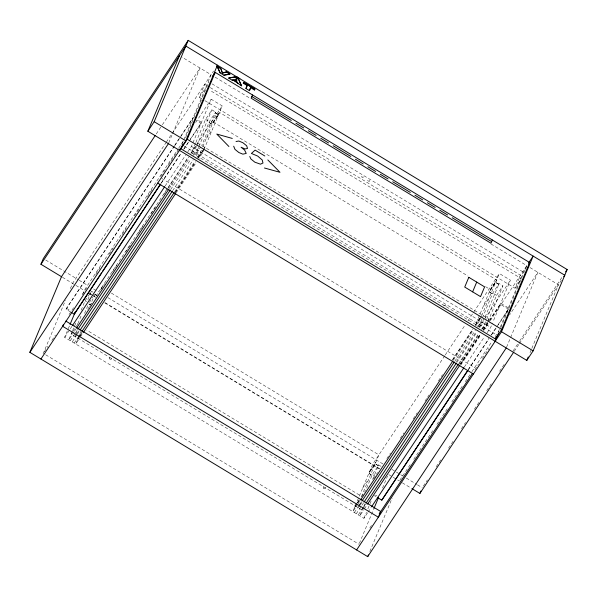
<?xml version="1.0" encoding="UTF-8"?>
<svg xmlns="http://www.w3.org/2000/svg" width="597" height="597" viewBox="0 0 597 597"><rect width="100%" height="100%" fill="white"/><g stroke="black" fill="none" stroke-linecap="round" stroke-linejoin="round"><path stroke-width="0.45" stroke-dasharray="2.98 2.24" d="M43.074 353.864L65.424 300.448M70.401 288.545L72.558 283.388L165.779 142.989M70.58 311.962L66.095 309.253L66.498 308.276L174.212 146.064M367.521 512.86L363.916 518.293L64.655 337.32L67.879 329.604M68.237 328.746L69.677 325.313M82.587 294.44L84.386 290.149L178.182 148.892M72.215 331.551L68.767 339.805L73.916 332.044M72.573 330.693L76.513 321.29M81.162 310.171L85.095 300.769L91.431 291.224L92.953 292.142M77.841 323.708L81.774 314.306M87.856 299.769L91.431 291.224M75.655 334.701L77.804 329.559M84.595 313.321L88.55 303.88L90.132 304.836A1.851 0.866 33.6 0 1 88.886 303.067M89.863 306.343L94.871 294.373M81.102 331.148L75.722 344.014L79.841 337.805M101.08 288.993L101.788 287.299M168.757 142.81L200.04 68.036L161.921 125.437M201.711 98.736L199.323 97.289L204.764 84.274L207.159 85.722M181.846 144.675L211.107 74.729L181.854 57.043M185.577 137.653L199.913 103.371M200.271 102.512L202.07 98.229M202.428 97.371L208.883 81.946M187.824 151.825L191.428 146.392L211.159 99.221L222.226 105.915L204.54 148.205M195.517 143.325L191.585 152.728L482.622 328.731L486.555 319.328M195.876 142.467L205.532 119.385L211.868 109.841L215.666 112.132A1.851 0.866 33.6 0 0 216.905 113.9A1.851 0.866 33.6 0 0 218.823 114.049L212.487 123.594A1.851 0.866 33.6 0 1 210.569 123.452A1.851 0.866 33.6 0 1 209.323 121.684L205.532 119.385M196.562 146.437L191.935 154.31M196.898 145.623L211.868 109.841M198.6 147.317L195.376 155.026L200.741 146.944M198.95 146.474L209.323 121.684L215.666 112.132L201.719 145.481M201.413 150.071L198.197 157.75L204.047 148.937M202.823 146.705L213.166 121.967L219.509 112.423L496.637 280.008L490.294 289.552L475.324 325.335L481.175 316.522M204.293 148.795L202.495 153.086L198.891 158.518M359.103 506.107L361.252 500.973M366.618 488.152L372.341 474.473L378.677 464.929L382.476 467.22M372.595 479.466L378.677 464.929A1.851 0.866 33.6 0 1 376.759 464.787A1.851 0.866 33.6 0 1 375.513 463.018L369.177 472.563A1.851 0.866 33.6 0 0 370.416 474.331A1.851 0.866 33.6 0 0 372.341 474.473L376.132 476.772M363.26 507.547L359.804 515.808L363.924 509.599M363.618 506.696L365.043 503.271M363.916 518.293L366.424 512.286M367.864 508.86L369.655 504.569M370.013 503.711L371.088 501.137M359.357 543.389L373.632 509.278M382.505 488.055L387.55 476.01M369.849 551.471L392.139 498.189M481.413 316.38L479.622 320.671L476.018 326.104M481.667 315.791L499.353 273.501L510.42 280.194L492.846 322.216M482.048 318.731L478.831 326.432L483.704 319.089M482.406 317.888L492.779 293.09L499.114 283.545L502.913 285.836L487.943 321.626M485.167 316.888L499.114 283.545A1.851 0.866 33.6 0 1 497.197 283.403A1.851 0.866 33.6 0 1 495.95 281.635L489.615 291.179A1.851 0.866 33.6 0 0 490.853 292.948A1.851 0.866 33.6 0 0 492.779 293.09L496.57 295.388L486.913 318.47M487.6 322.44L483.488 329.537M487.085 332.798L490.689 327.365L492.488 323.074M204.905 100.662L515.024 288.202L520.472 275.195L207.957 86.207M498.219 332.089L500.017 327.805M500.376 326.947L523.315 272.09L526.241 267.687M500.764 327.91L519.315 283.56M519.674 282.702L526.808 265.643L490.935 243.949M506.599 347.111L537.875 272.336L509.547 315M530.024 352.663L531.464 349.23M531.823 348.372L558.426 284.769L529.972 267.56M156.257 133.967L161.406 126.213M166.294 142.213L171.443 134.459M171.958 133.683L213.539 71.058M199.323 97.289L205.659 87.744M174.727 145.287L180.391 136.75M180.906 135.974L193.279 117.348M66.095 309.253L174.317 146.265M174.831 145.489L192.868 118.325M178.697 148.116L183.331 141.131M195.704 122.504L211.159 99.221M44.312 351.812L47.932 346.35M51.894 340.394L55.431 335.066M69.051 314.544L73.685 307.567M82.446 294.381L86.565 288.172M95.833 274.21L99.953 268.008M109.229 254.046L113.348 247.837M122.101 234.651L126.221 228.45M134.459 216.032L139.616 208.278M147.34 196.644L152.489 188.883M160.727 176.473L165.884 168.72M168.197 165.227L177.802 150.765M161.302 182.854L180.884 153.362M183.466 149.481L189.645 140.168M190.159 139.392L201.502 122.318L197.017 119.609M161.406 183.055L181.51 152.787M184.085 148.907L188.719 141.922M189.242 141.146L201.092 123.295L196.607 120.579M64.655 337.32L69.804 329.559M70.319 328.783L71.871 326.455M165.145 185.973L185.764 154.929M89.378 302.328L92.789 297.187M95.938 296.112L167.6 188.182M168.115 187.406L188.212 157.138M190.794 153.257L196.458 144.72M196.973 143.944L222.226 105.915M72.692 331.783L71.147 334.111L362.185 510.114L366.088 504.241M73.095 331.178L76.02 326.768M76.297 326.35L78.364 323.246M87.64 309.276L91.759 303.067M101.035 289.097L104.647 283.665M112.37 272.023L117.012 265.038M125.773 251.844L130.407 244.86M138.138 233.218L143.295 225.457M151.026 213.816L156.175 206.047M163.906 194.406L167.518 188.973M168.033 188.197L188.645 157.153M191.219 153.272L196.943 144.653M74.431 331.268L75.976 328.94M169.257 188.458L189.353 158.19M212.83 122.781L219.166 113.236M70.282 340.723L74.916 333.745M75.431 332.969L77.491 329.865M170.705 189.48L190.794 159.227M193.368 155.354L196.973 149.922L198.935 151.108L195.846 155.757M74.938 336.409L76.401 334.208M76.894 333.469L78.841 330.537M206.569 138.228L212.36 129.497M76.961 334.805L72.327 341.782L74.289 342.969L77.894 337.536M77.476 334.029L79.02 331.708M172.69 190.637L193.271 159.63M78.408 336.76L81.498 332.111M174.712 191.719L194.801 161.474M197.376 157.593L200.98 152.168M79.08 336.85L82.005 332.447M198.54 156.936L202.928 150.325M203.413 149.593L204.875 147.392M78.819 337.514L82.147 332.522M175.19 192.376L195.286 162.108M77.326 340.178L79.901 336.298M80.416 335.521L81.968 333.186M175.242 192.712L195.853 161.66M198.435 157.78L203.07 150.795M80.356 337.029L82.938 333.148M176.212 192.667L196.316 162.399M444.728 355.767L372.58 464.429L352.849 511.599L357.484 504.614M445.243 354.991L465.339 324.723M467.921 320.843L499.353 273.501M369.521 471.749L375.856 462.205M489.958 290.366L496.294 280.821M362.715 488.018L368.506 479.287M483.697 305.813L489.488 297.082M355.23 505.905L356.693 503.704M357.178 502.972L359.133 500.032M475.667 324.522L481.033 316.447M354.887 506.719L359.551 499.667M361.618 496.562L365.737 490.353M373.468 478.712L377.588 472.503M386.871 458.533L390.475 453.101M400.266 438.355L403.87 432.922M413.146 418.952L417.273 412.743M425.004 401.102L427.064 397.998M427.579 397.221L429.124 394.893M438.399 380.923L442.526 374.715M452.317 359.961L472.928 328.917M354.454 507.763L357.028 503.883M357.543 503.107L359.603 500.002M452.884 359.521L472.981 329.245M475.563 325.365L480.712 317.604M357.999 503.838L360.066 500.734M453.339 360.252L473.436 329.984M496.57 295.388L502.913 285.836M354.364 512.517L358.998 505.54M359.513 504.763L361.573 501.659M454.795 361.275L475.391 330.245M477.451 327.141L481.055 321.716L483.018 322.902L479.928 327.552M358.394 507.816L359.857 505.614M360.342 504.883L362.782 501.211M456.309 361.685L476.406 331.417M478.988 327.537L510.42 280.194M363.618 502.726L356.409 513.577L358.372 514.763L365.58 503.905M456.772 362.431L476.839 332.201M458.794 363.513L478.884 333.268M481.458 329.387L485.062 323.962M459.071 364.2L479.167 333.932M482.264 329.275L488.958 319.186L197.92 143.183M460.563 363.827L480.145 334.335M483.242 329.678L488.906 321.141M489.421 320.365L500.764 303.291L508.98 308.261L497.644 325.335M364.439 508.823L367.021 504.943M460.294 364.461L480.398 334.193M460.668 364.028L480.257 334.536M483.346 329.88L489.018 321.343M489.533 320.567L500.353 304.269L508.577 309.239L496.719 327.089M460.884 364.931L480.973 334.678M483.548 330.805L489.727 321.492M490.241 320.716L526.808 265.643M515.024 288.202L521.368 278.657L209.644 90.154M368.036 512.084L371.133 507.428M464.406 366.946L484.503 336.678M468.272 369.573L488.883 338.529M490.943 335.424L497.129 326.111M468.376 369.774L488.988 338.73M491.57 334.85L496.204 327.865M399.841 480.219L410.661 463.929M413.751 459.28L433.318 429.803M436.929 424.37L447.228 408.855M451.862 401.878L462.168 386.363M465.257 381.707L469.891 374.729M471.951 371.625L492.04 341.372M495.129 336.715L498.734 331.29M369.819 527.957L371.879 524.853M474.891 369.715L478.495 364.289M482.391 358.424L488.958 348.529M423.295 486.182L427.422 479.966M436.183 466.764L440.825 459.78M448.556 448.131L453.713 440.362M461.451 428.713L465.578 422.504M474.339 409.303L478.981 402.311M486.712 390.669L491.868 382.901M499.607 371.252L504.249 364.267M513.01 351.066L519.196 341.745M519.711 340.969L562.508 276.515M514.241 351.32L518.883 344.335M519.397 343.559L561.359 280.359M215.092 77.14L250.165 98.356M212.069 83.871L523.315 272.09M215.323 112.945L218.487 114.863L212.144 124.407L208.987 122.497M498.779 284.359L495.614 282.448L489.271 291.993L492.435 293.903M213.166 121.967L467.996 276.068M485.518 286.664L490.294 289.552M191.428 146.392L490.689 327.365M184.242 146.116L495.958 334.626M161.705 178.369L475.018 367.834M111.348 293.075L378.916 454.884L361.566 496.361L86.826 330.216M45.708 260.023L78.416 279.799M79.214 280.284L87.99 285.59M93.58 288.97L98.363 291.866M107.938 297.649L383.17 464.093M391.945 469.399L399.923 474.227M400.721 474.705L403.117 476.152M406.311 478.085L416.676 484.354M417.475 484.839L422.266 487.734M94.886 294.328L98.05 296.239M378.334 465.742L375.177 463.832L368.834 473.376L371.998 475.287M89.916 293.5L91.498 294.455M92.289 294.933L95.453 296.843M105.005 302.619L379.692 468.735M62.476 277.292L85.311 291.105M89.296 293.515L93.281 295.925M93.587 296.105L95.677 297.373M104.759 302.866L379.491 469.003M388.766 474.608L399.326 480.995M402.333 482.809L411.109 488.122M85.095 300.769L86.61 301.686M66.498 308.276L70.983 310.985M375.476 495.122L376.976 496.025M374.326 495.644L375.819 496.547M45.693 354.775L359.006 544.248M96.886 295.508A1.851 0.866 33.6 0 1 95.266 294.052M443.772 305.977A1.112 0.978 22.7 0 1 445.019 305.358A1.112 0.978 22.7 0 1 445.922 306.492A1.112 0.978 22.7 0 1 444.84 307.313M229.852 176.891A1.112 0.978 22.7 0 1 231.226 176.04A1.112 0.978 22.7 0 1 231.897 177.555M323.447 488.122A1.112 0.978 22.7 0 0 325.343 488.279A1.112 0.978 22.7 0 0 324.395 486.712A1.112 0.978 22.7 0 0 323.447 488.122M109.564 358.782A1.112 0.978 22.7 0 0 111.46 358.939A1.112 0.978 22.7 0 0 110.505 357.364A1.112 0.978 22.7 0 0 109.564 358.782M367.767 180.495A1.112 0.522 33.6 0 0 369.446 181.242A1.112 0.522 33.6 0 0 368.536 179.936A1.112 0.522 33.6 0 0 367.767 180.495M361.439 176.675A1.112 0.522 33.6 0 0 363.118 177.413A1.112 0.522 33.6 0 0 362.207 176.115A1.112 0.522 33.6 0 0 361.439 176.675"/><path stroke-width="0.9" d="M61.678 276.814L40.932 264.27L43.32 258.576L188.204 40.365L567.15 269.531L533.128 350.857L526.793 360.401L147.847 131.243L179.481 55.611M506.234 347.969L367.692 556.635L29.85 352.334L61.491 276.695L155.227 135.519M63.334 324.664L62.648 326.29L378.356 517.211L380.737 511.517L65.827 321.082M147.847 131.243L154.183 121.698L188.204 40.365M70.036 324.455L75.416 311.589M179.466 150.362L180.182 148.646M212.293 76.804L215.218 72.394L529.658 262.546L501.696 329.402L495.353 338.947L180.913 148.795L182.704 144.511M40.917 359.021L185.801 140.817L217.442 65.185L216.465 66.655M180.913 148.795L187.257 139.25L215.218 72.394M243.486 83.311L243.822 82.513L254.688 89.08L254.352 89.878M247.024 85.543L245.807 88.446L249.539 90.707L250.755 87.804M246.083 88.52L247.292 85.61L243.21 83.244L243.613 82.289L254.964 89.154L254.561 90.102L250.546 87.58L249.33 90.483M252.531 94.96L251.173 98.214L490.98 243.233L492.346 239.987M373.879 508.681L378.625 497.331M377.311 497.458L381.796 500.167L467.757 370.349M472.63 291.851L476.712 282.09M367.692 556.635L368.409 554.912M411.9 488.6L419.885 493.428L420.9 490.988M495.353 338.947L496.07 337.23M495.167 341.283L498.622 333.029M356.618 549.941L501.51 331.731L533.151 256.098L528.755 262.71M526.793 360.401L528.226 356.961M40.932 264.27L185.824 46.059L564.769 275.217L563.74 276.777M29.85 352.334L168.399 143.676M74.722 313.246L101.52 272.889M102.55 271.337L160.272 184.406M160.891 183.831L74.312 314.223L71.327 312.418M72.386 325.678L164.63 186.749M76.491 328.163L168.742 189.234M78.006 329.089L170.19 190.256M80.05 330.156L172.175 191.413M82.013 331.335L174.197 192.495M83.453 332.372L175.697 193.443M360.581 499.958L452.824 361.028M362.088 500.883L454.28 362.043M364.133 501.95L456.257 363.207M366.095 503.129L458.28 364.289M367.536 504.166L459.78 365.237M528.681 264.016L529.658 262.546M371.647 506.652L463.891 367.722M381.796 500.167L467.861 370.55M379.222 513.801L472.317 373.595M496.517 337.141L497.555 335.589M565.605 271.859L567.15 269.531M419.885 493.428L513.726 352.096M232.173 80.11L233.024 79.826L237.621 82.61L237.964 83.61M223.875 75.088L229.733 73.991L226.472 72.021L222.368 73.244L220.711 68.536L217.33 66.491L220.166 72.849M228.89 78.125L234.8 77.05L238.531 79.311L241.345 85.655M236.039 141.496L238.845 141.026L242.957 142.773L246.643 145.743L247.539 148.452L245.054 148.966L241.091 147.235L244.591 150.063L246.248 153.429L242.882 154.153L238.875 152.534L234.972 149.369L233.688 146.213M237.002 77.013L235.285 76.961L239.882 78.752M264.449 167.996L280 172.309L267.829 159.929M232.285 138.437L216.763 134.064L228.912 146.504M251.852 96.587L291.284 120.43M295.94 123.251L303.701 127.945M308.358 130.758L316.119 135.452M320.776 138.273L328.544 142.967M333.201 145.78L350.797 156.421M355.454 159.242L363.222 163.936M367.879 166.75L375.64 171.443M380.296 174.264L388.057 178.958M392.714 181.772L410.318 192.413M414.975 195.234L422.736 199.928M427.392 202.741L435.153 207.435M439.81 210.256L447.578 214.95M452.235 217.763L491.667 241.613M264.822 155.996L255.106 150.116L251.412 153.451L257.703 156.086L262.24 160.003L262.971 163.011L260.493 164.19L254.8 162.16L250.837 158.914L249.777 156.496M187.257 139.25L501.696 329.402M154.183 121.698L185.801 140.817M501.51 331.731L533.128 350.857M157.735 183.092L473.436 374.013M468.809 277.314L464.727 287.067L480.533 296.634L484.615 286.873L468.809 277.314M233.173 80.013L232.315 80.296L228.509 77.991L234.658 76.879L238.733 79.341L241.658 85.946L233.173 80.013M236.233 79.08L234.337 79.67L236.987 81.274L236.233 79.08M226.323 71.834L222.48 72.983L220.92 68.565L217.017 66.207L219.965 72.819L224.009 75.267L230.114 74.125L226.323 71.834M237.113 77.17L235.733 77.132L239.24 78.461L237.113 77.17"/></g></svg>
